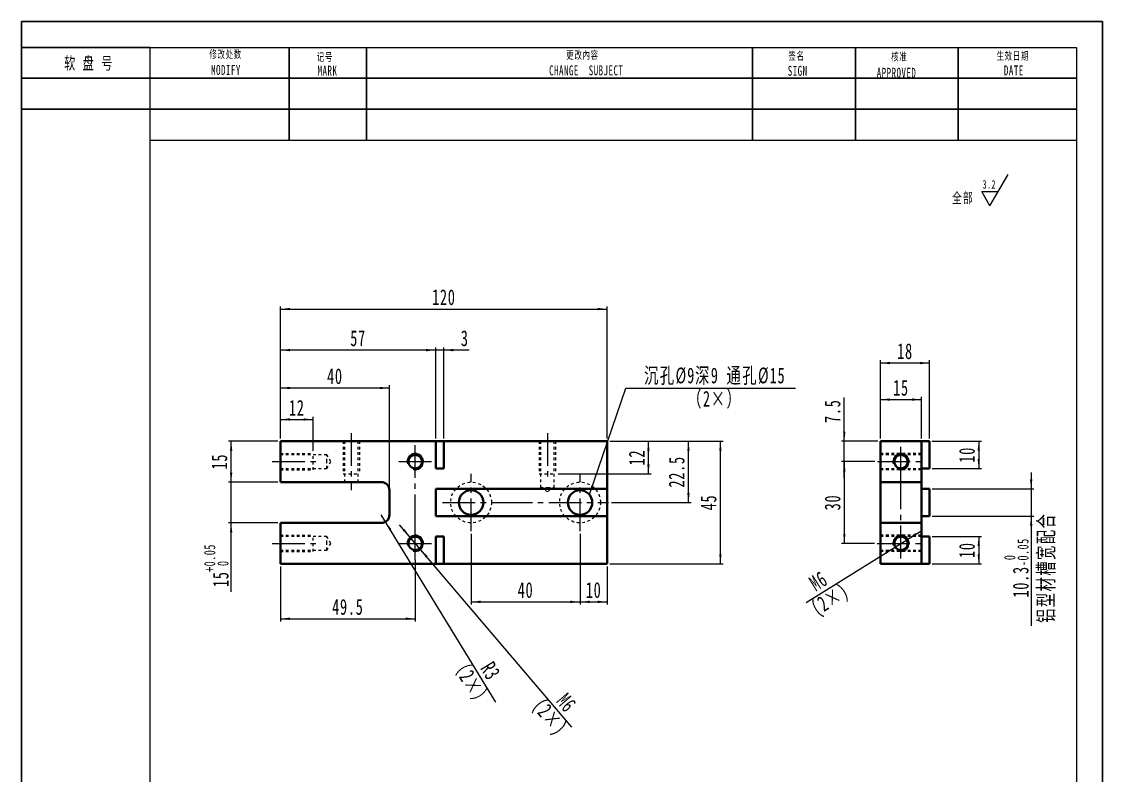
# Model space of a CAD drawing. Header units: millimetres. Extents: x 0 to 7581, y 0 to 561.
# Drawn here: x 4462.8 to 4859.7, y 284.5 to 561.3 of the extents above; entities that cross this region are included whole.
import ezdxf

# ---------------------------------------------------------------- set-up
doc = ezdxf.new("R2010")
doc.units = ezdxf.units.MM
for name, pattern in [('AD_LTYPE6 0 mm', [12, 1, -1, 1, -1, 1, -1, 1, -1, 1, -1, 1, -1]), ('点画线', [18, 12, -2, 2, -2]), ('虚线', [2, 1, -1])]:
    doc.linetypes.add(name, pattern=pattern)
doc.layers.get('0').update_dxf_attribs({"lineweight": 35})
for name, color, linetype, lineweight in [('ACAD0', 7, 'Continuous', 0), ('ACADA-构件3-柱砼', 9, 'Continuous', 0), ('ACADA-构件8-屋面', 7, 'Continuous', 0), ('EB0', 7, 'Continuous', 35), ('中心线层', 1, '点画线', 18), ('尺寸线层', 3, 'Continuous', 18), ('虚线层', 6, '虚线', 18)]:
    doc.layers.add(name, color=color, linetype=linetype, lineweight=lineweight)
doc.styles.add('标准', font='', dxfattribs={"width": 0.667})
doc.styles.get('标准').set_extended_font_data('宋体')
doc.dimstyles.new('标准', dxfattribs={"dimtxt": 5.779688, "dimasz": 3.5, "dimexe": 1, "dimexo": 1, "dimgap": 1.209086, "dimtad": 1, "dimdsep": 46, "dimtxsty": '标准', "dimblk": '_CAXARROW', "dimcen": 0, "dimdle": 6, "dimazin": 2, "dimtfac": 0.707107, "dimtdec": 3, "dimtmove": 0, "dimatfit": 3, "dimfxl": 1, "dimfrac": 2, "dimtolj": 1, "dimlwd": 18, "dimarcsym": 0})

# ---------------------------------------------------------------- blocks, each defined once
blk = doc.blocks.new('*X20')
at = {"layer": '尺寸线层', "linetype": 'Continuous', "lineweight": 18}
for p, q in [((6.49, -1.41), (13.14, 10.09)), ((3.48, 3.82), (9.51, 3.82)), ((6.49, -1.41), (3.48, 3.82))]:
    blk.add_line(p, q, dxfattribs=at)
at = {"layer": '尺寸线层', "linetype": 'Continuous', "lineweight": 18, "line_spacing_factor": 1.15057, "style": '标准'}
for s, insert, char_height, width, attachment_point in [('\\T1.1;3.2', (8.68, 6.41), 3.116, 6.8178, 6), ('\\T1.1;全部', (-3.47, 1.27), 3.853, 17.1639, 5)]:
    blk.add_mtext(s, dxfattribs=dict(at, insert=insert, char_height=char_height, width=width, attachment_point=attachment_point))
blk = doc.blocks.new('*X102')
at = {"layer": '尺寸线层', "linetype": 'Continuous', "lineweight": 18}
for points in [[(4539.74, 407.21), (4539.3, 403.71), (4540.18, 403.71)], [(4539.74, 392.21), (4539.3, 395.71), (4540.18, 395.71)]]:
    blk.add_hatch(color=0, dxfattribs=at).paths.add_polyline_path(points, flags=0)
at = {"layer": '尺寸线层', "color": 0, "linetype": 'Continuous', "lineweight": 18}
for p, q in [((4556.85, 407.21), (4538.74, 407.21)), ((4539.74, 392.21), (4539.74, 407.21)), ((4556.85, 392.21), (4538.74, 392.21))]:
    blk.add_line(p, q, dxfattribs=at)
at = {"layer": '尺寸线层', "color": 0, "linetype": 'Continuous', "lineweight": 18, "insert": (4535.43, 399.71), "char_height": 5.78, "width": 8.1213, "attachment_point": 5, "rotation": 90, "line_spacing_factor": 1.15057, "style": '标准'}
blk.add_mtext('\\T1.1;15', dxfattribs=at)
blk = doc.blocks.new('_CAXARROW')
blk.add_hatch(color=0).paths.add_polyline_path([(0, 0), (-1, 0.125), (-1, -0.125)], flags=0)
blk = doc.blocks.new('*X104')
at = {"color": 0, "attachment_point": 1, "rotation": 90, "line_spacing_factor": 1.15057, "style": '标准'}
for s, insert, char_height, width in [('\\T1.1;{\\H0.707107x;+0.05}', (4529.81, 359.24), 5.7797, 20.9352), ('\\T1.1;{\\H0.707107x;0}', (4534.69, 361.38), 5.7797, 20.9352), ('\\T1.1;15', (4533, 353.66), 5.78, 32.911)]:
    blk.add_mtext(s, dxfattribs=dict(at, insert=insert, char_height=char_height, width=width))
blk = doc.blocks.new('*X103')
at = {"layer": '尺寸线层', "linetype": 'Continuous', "lineweight": 18}
for points in [[(4539.74, 392.21), (4539.3, 395.71), (4540.18, 395.71)], [(4539.74, 377.21), (4539.3, 373.71), (4540.18, 373.71)]]:
    blk.add_hatch(color=0, dxfattribs=at).paths.add_polyline_path(points, flags=0)
at = {"layer": '尺寸线层', "color": 0, "linetype": 'Continuous', "lineweight": 18}
for p, q in [((4539.74, 351.94), (4539.74, 398.21)), ((4556.85, 392.21), (4538.74, 392.21)), ((4556.85, 377.21), (4538.74, 377.21))]:
    blk.add_line(p, q, dxfattribs=at)
blk.add_blockref('*X104', (0, 0), dxfattribs=at)
blk = doc.blocks.new('*X105')
at = {"layer": '尺寸线层', "linetype": 'Continuous', "lineweight": 18}
for points in [[(4557.85, 455.74), (4561.35, 456.18), (4561.35, 455.31)], [(4677.85, 455.74), (4674.35, 456.18), (4674.35, 455.31)]]:
    blk.add_hatch(color=0, dxfattribs=at).paths.add_polyline_path(points, flags=0)
at = {"layer": '尺寸线层', "color": 0, "linetype": 'Continuous', "lineweight": 18}
for p, q in [((4557.85, 408.21), (4557.85, 456.74)), ((4677.85, 408.21), (4677.85, 456.74)), ((4557.85, 455.74), (4677.85, 455.74))]:
    blk.add_line(p, q, dxfattribs=at)
at = {"layer": '尺寸线层', "color": 0, "linetype": 'Continuous', "lineweight": 18, "insert": (4617.85, 460.05), "char_height": 5.78, "width": 12.7409, "attachment_point": 5, "line_spacing_factor": 1.15057, "style": '标准'}
blk.add_mtext('\\T1.1;120', dxfattribs=at)
blk = doc.blocks.new('*X106')
at = {"layer": '尺寸线层', "linetype": 'Continuous', "lineweight": 18}
for points in [[(4557.85, 440.67), (4561.35, 440.23), (4561.35, 441.1)], [(4614.85, 440.67), (4611.35, 440.23), (4611.35, 441.1)]]:
    blk.add_hatch(color=0, dxfattribs=at).paths.add_polyline_path(points, flags=0)
at = {"layer": '尺寸线层', "color": 0, "linetype": 'Continuous', "lineweight": 18}
for p, q in [((4557.85, 408.21), (4557.85, 441.67)), ((4614.85, 440.67), (4557.85, 440.67)), ((4614.85, 408.21), (4614.85, 441.67))]:
    blk.add_line(p, q, dxfattribs=at)
at = {"layer": '尺寸线层', "color": 0, "linetype": 'Continuous', "lineweight": 18, "insert": (4586.35, 444.98), "char_height": 5.78, "width": 8.1534, "attachment_point": 5, "line_spacing_factor": 1.15057, "style": '标准'}
blk.add_mtext('\\T1.1;57', dxfattribs=at)
blk = doc.blocks.new('*X107')
at = {"layer": '尺寸线层', "linetype": 'Continuous', "lineweight": 18}
for points in [[(4557.85, 426.74), (4561.35, 426.31), (4561.35, 427.18)], [(4597.85, 426.74), (4594.35, 426.31), (4594.35, 427.18)]]:
    blk.add_hatch(color=0, dxfattribs=at).paths.add_polyline_path(points, flags=0)
at = {"layer": '尺寸线层', "color": 0, "linetype": 'Continuous', "lineweight": 18}
for p, q in [((4557.85, 408.21), (4557.85, 427.74)), ((4597.85, 426.74), (4557.85, 426.74)), ((4597.85, 390.21), (4597.85, 427.74))]:
    blk.add_line(p, q, dxfattribs=at)
at = {"layer": '尺寸线层', "color": 0, "linetype": 'Continuous', "lineweight": 18, "insert": (4577.85, 431.05), "char_height": 5.78, "width": 8.2177, "attachment_point": 5, "line_spacing_factor": 1.15057, "style": '标准'}
blk.add_mtext('\\T1.1;40', dxfattribs=at)
blk = doc.blocks.new('*X108')
at = {"layer": '尺寸线层', "linetype": 'Continuous', "lineweight": 18}
for points in [[(4614.85, 440.67), (4611.35, 440.23), (4611.35, 441.1)], [(4617.85, 440.67), (4621.35, 440.23), (4621.35, 441.1)]]:
    blk.add_hatch(color=0, dxfattribs=at).paths.add_polyline_path(points, flags=0)
at = {"layer": '尺寸线层', "color": 0, "linetype": 'Continuous', "lineweight": 18}
for p, q in [((4627.2, 440.67), (4608.85, 440.67)), ((4614.85, 408.21), (4614.85, 441.67)), ((4617.85, 408.21), (4617.85, 441.67))]:
    blk.add_line(p, q, dxfattribs=at)
at = {"layer": '尺寸线层', "color": 0, "linetype": 'Continuous', "lineweight": 18, "insert": (4625.52, 444.98), "char_height": 5.78, "width": 3.598, "attachment_point": 5, "line_spacing_factor": 1.15057, "style": '标准'}
blk.add_mtext('\\T1.1;3', dxfattribs=at)
blk = doc.blocks.new('*X109')
at = {"layer": '尺寸线层', "linetype": 'Continuous', "lineweight": 18}
for points in [[(4764.89, 407.21), (4764.45, 410.71), (4765.33, 410.71)], [(4764.89, 399.71), (4764.45, 396.21), (4765.33, 396.21)]]:
    blk.add_hatch(color=0, dxfattribs=at).paths.add_polyline_path(points, flags=0)
at = {"layer": '尺寸线层', "color": 0, "linetype": 'Continuous', "lineweight": 18}
for p, q in [((4764.89, 393.71), (4764.89, 423.24)), ((4777.2, 407.21), (4763.89, 407.21)), ((4776.11, 399.71), (4763.89, 399.71))]:
    blk.add_line(p, q, dxfattribs=at)
at = {"layer": '尺寸线层', "color": 0, "linetype": 'Continuous', "lineweight": 18, "insert": (4760.58, 418.23), "char_height": 5.78, "width": 12.6446, "attachment_point": 5, "rotation": 90, "line_spacing_factor": 1.15057, "style": '标准'}
blk.add_mtext('\\T1.1;7.5', dxfattribs=at)
blk = doc.blocks.new('*X110')
at = {"layer": '尺寸线层', "linetype": 'Continuous', "lineweight": 18}
for points in [[(4764.91, 399.71), (4764.47, 396.21), (4765.35, 396.21)], [(4764.91, 369.71), (4764.47, 373.21), (4765.35, 373.21)]]:
    blk.add_hatch(color=0, dxfattribs=at).paths.add_polyline_path(points, flags=0)
at = {"layer": '尺寸线层', "color": 0, "linetype": 'Continuous', "lineweight": 18}
for p, q in [((4776.11, 399.71), (4763.91, 399.71)), ((4764.91, 369.71), (4764.91, 399.71)), ((4775.98, 369.71), (4763.91, 369.71))]:
    blk.add_line(p, q, dxfattribs=at)
at = {"layer": '尺寸线层', "color": 0, "linetype": 'Continuous', "lineweight": 18, "insert": (4760.6, 384.71), "char_height": 5.78, "width": 8.2177, "attachment_point": 5, "rotation": 90, "line_spacing_factor": 1.15057, "style": '标准'}
blk.add_mtext('\\T1.1;30', dxfattribs=at)
blk = doc.blocks.new('*X111')
at = {"layer": '尺寸线层', "linetype": 'Continuous', "lineweight": 18}
for points in [[(4778.2, 422.5), (4781.7, 422.94), (4781.7, 422.06)], [(4793.2, 422.5), (4789.7, 422.94), (4789.7, 422.06)]]:
    blk.add_hatch(color=0, dxfattribs=at).paths.add_polyline_path(points, flags=0)
at = {"layer": '尺寸线层', "color": 0, "linetype": 'Continuous', "lineweight": 18}
for p, q in [((4778.2, 408.21), (4778.2, 423.5)), ((4778.2, 422.5), (4793.2, 422.5)), ((4793.2, 408.21), (4793.2, 423.5))]:
    blk.add_line(p, q, dxfattribs=at)
at = {"layer": '尺寸线层', "color": 0, "linetype": 'Continuous', "lineweight": 18, "insert": (4785.7, 426.81), "char_height": 5.78, "width": 8.1213, "attachment_point": 5, "line_spacing_factor": 1.15057, "style": '标准'}
blk.add_mtext('\\T1.1;15', dxfattribs=at)
blk = doc.blocks.new('*X112')
at = {"layer": '尺寸线层', "linetype": 'Continuous', "lineweight": 18}
for points in [[(4778.2, 435.92), (4781.7, 435.48), (4781.7, 436.35)], [(4796.2, 435.92), (4792.7, 435.48), (4792.7, 436.35)]]:
    blk.add_hatch(color=0, dxfattribs=at).paths.add_polyline_path(points, flags=0)
at = {"layer": '尺寸线层', "color": 0, "linetype": 'Continuous', "lineweight": 18}
for p, q in [((4778.2, 408.21), (4778.2, 436.92)), ((4796.2, 408.21), (4796.2, 436.92)), ((4796.2, 435.92), (4778.2, 435.92))]:
    blk.add_line(p, q, dxfattribs=at)
at = {"layer": '尺寸线层', "color": 0, "linetype": 'Continuous', "lineweight": 18, "insert": (4787.2, 440.23), "char_height": 5.78, "width": 8.1534, "attachment_point": 5, "line_spacing_factor": 1.15057, "style": '标准'}
blk.add_mtext('\\T1.1;18', dxfattribs=at)
blk = doc.blocks.new('*X113')
at = {"layer": '尺寸线层', "linetype": 'Continuous', "lineweight": 18}
for points in [[(4814.26, 407.21), (4814.69, 403.71), (4813.82, 403.71)], [(4814.26, 397.21), (4814.69, 400.71), (4813.82, 400.71)]]:
    blk.add_hatch(color=0, dxfattribs=at).paths.add_polyline_path(points, flags=0)
at = {"layer": '尺寸线层', "color": 0, "linetype": 'Continuous', "lineweight": 18}
for p, q in [((4797.2, 407.21), (4815.26, 407.21)), ((4814.26, 407.21), (4814.26, 397.21)), ((4797.2, 397.21), (4815.26, 397.21))]:
    blk.add_line(p, q, dxfattribs=at)
at = {"layer": '尺寸线层', "color": 0, "linetype": 'Continuous', "lineweight": 18, "insert": (4809.95, 402.21), "char_height": 5.78, "width": 8.2177, "attachment_point": 5, "rotation": 90, "line_spacing_factor": 1.15057, "style": '标准'}
blk.add_mtext('\\T1.1;10', dxfattribs=at)
blk = doc.blocks.new('*X114')
at = {"layer": '尺寸线层', "linetype": 'Continuous', "lineweight": 18}
for points in [[(4814.26, 372.21), (4814.69, 368.71), (4813.82, 368.71)], [(4814.26, 362.21), (4814.69, 365.71), (4813.82, 365.71)]]:
    blk.add_hatch(color=0, dxfattribs=at).paths.add_polyline_path(points, flags=0)
at = {"layer": '尺寸线层', "color": 0, "linetype": 'Continuous', "lineweight": 18}
for p, q in [((4797.2, 372.21), (4815.26, 372.21)), ((4814.26, 372.21), (4814.26, 362.21)), ((4797.2, 362.21), (4815.26, 362.21))]:
    blk.add_line(p, q, dxfattribs=at)
at = {"layer": '尺寸线层', "color": 0, "linetype": 'Continuous', "lineweight": 18, "insert": (4809.95, 367.21), "char_height": 5.78, "width": 8.2177, "attachment_point": 5, "rotation": 90, "line_spacing_factor": 1.15057, "style": '标准'}
blk.add_mtext('\\T1.1;10', dxfattribs=at)
blk = doc.blocks.new('*X116')
at = {"color": 0, "attachment_point": 1, "rotation": 90, "line_spacing_factor": 1.15057, "style": '标准'}
for s, insert, char_height, width in [('\\T1.1;{\\H0.707107x;-0.05}', (4828.46, 361.37), 5.7797, 20.9352), ('\\T1.1;{\\H0.707107x;0}', (4823.58, 363.56), 5.7797, 20.9352), ('\\T1.1;10.3', (4826.77, 349.8), 5.78, 44.973)]:
    blk.add_mtext(s, dxfattribs=dict(at, insert=insert, char_height=char_height, width=width))
blk = doc.blocks.new('*X115')
at = {"layer": '尺寸线层', "linetype": 'Continuous', "lineweight": 18}
for points in [[(4833.51, 389.71), (4833.95, 393.21), (4833.07, 393.21)], [(4833.51, 379.71), (4833.95, 376.21), (4833.07, 376.21)]]:
    blk.add_hatch(color=0, dxfattribs=at).paths.add_polyline_path(points, flags=0)
at = {"layer": '尺寸线层', "color": 0, "linetype": 'Continuous', "lineweight": 18}
for p, q in [((4833.51, 395.71), (4833.51, 339.45)), ((4797.2, 389.71), (4834.51, 389.71)), ((4797.2, 379.71), (4834.51, 379.71))]:
    blk.add_line(p, q, dxfattribs=at)
blk.add_blockref('*X116', (0, 0), dxfattribs=at)
at = {"layer": '尺寸线层', "color": 0, "linetype": 'Continuous', "lineweight": 18, "insert": (4839.32, 360.74), "char_height": 5.7797, "width": 59.6826, "attachment_point": 5, "rotation": 90, "line_spacing_factor": 1.15057, "style": '标准'}
blk.add_mtext('\\T1.1;铝型材槽宽配合', dxfattribs=at)
blk = doc.blocks.new('*X117')
at = {"layer": '尺寸线层', "linetype": 'Continuous', "lineweight": 18}
for points in [[(4719.39, 407.21), (4718.95, 403.71), (4719.83, 403.71)], [(4719.39, 362.21), (4718.95, 365.71), (4719.83, 365.71)]]:
    blk.add_hatch(color=0, dxfattribs=at).paths.add_polyline_path(points, flags=0)
at = {"layer": '尺寸线层', "color": 0, "linetype": 'Continuous', "lineweight": 18}
for p, q in [((4678.85, 407.21), (4720.39, 407.21)), ((4719.39, 362.21), (4719.39, 407.21)), ((4678.85, 362.21), (4720.39, 362.21))]:
    blk.add_line(p, q, dxfattribs=at)
at = {"layer": '尺寸线层', "color": 0, "linetype": 'Continuous', "lineweight": 18, "insert": (4715.08, 384.71), "char_height": 5.78, "width": 8.1213, "attachment_point": 5, "rotation": 90, "line_spacing_factor": 1.15057, "style": '标准'}
blk.add_mtext('\\T1.1;45', dxfattribs=at)
blk = doc.blocks.new('*X118')
at = {"layer": '尺寸线层', "linetype": 'Continuous', "lineweight": 18}
for points in [[(4557.85, 342.04), (4561.35, 342.48), (4561.35, 341.6)], [(4607.35, 342.04), (4603.85, 342.48), (4603.85, 341.6)]]:
    blk.add_hatch(color=0, dxfattribs=at).paths.add_polyline_path(points, flags=0)
at = {"layer": '尺寸线层', "color": 0, "linetype": 'Continuous', "lineweight": 18}
for p, q in [((4557.85, 361.21), (4557.85, 341.04)), ((4607.35, 363.71), (4607.35, 341.04)), ((4557.85, 342.04), (4607.35, 342.04))]:
    blk.add_line(p, q, dxfattribs=at)
at = {"layer": '尺寸线层', "color": 0, "linetype": 'Continuous', "lineweight": 18, "insert": (4582.6, 346.35), "char_height": 5.78, "width": 17.1678, "attachment_point": 5, "line_spacing_factor": 1.15057, "style": '标准'}
blk.add_mtext('\\T1.1;49.5', dxfattribs=at)
blk = doc.blocks.new('*X121')
at = {"layer": '尺寸线层', "linetype": 'Continuous', "lineweight": 18}
for points in [[(4557.85, 415.19), (4561.35, 415.63), (4561.35, 414.76)], [(4569.85, 415.19), (4566.35, 415.63), (4566.35, 414.76)]]:
    blk.add_hatch(color=0, dxfattribs=at).paths.add_polyline_path(points, flags=0)
at = {"layer": '尺寸线层', "color": 0, "linetype": 'Continuous', "lineweight": 18}
for p, q in [((4557.85, 408.21), (4557.85, 416.19)), ((4557.85, 415.19), (4569.85, 415.19)), ((4569.85, 403.71), (4569.85, 416.19))]:
    blk.add_line(p, q, dxfattribs=at)
at = {"layer": '尺寸线层', "color": 0, "linetype": 'Continuous', "lineweight": 18, "insert": (4563.85, 419.5), "char_height": 5.78, "width": 8.1213, "attachment_point": 5, "line_spacing_factor": 1.15057, "style": '标准'}
blk.add_mtext('\\T1.1;12', dxfattribs=at)
blk = doc.blocks.new('*X122')
at = {"layer": '尺寸线层', "linetype": 'Continuous', "lineweight": 18}
for points in [[(4707.67, 407.21), (4707.23, 403.71), (4708.11, 403.71)], [(4707.67, 384.71), (4707.23, 388.21), (4708.11, 388.21)]]:
    blk.add_hatch(color=0, dxfattribs=at).paths.add_polyline_path(points, flags=0)
at = {"layer": '尺寸线层', "color": 0, "linetype": 'Continuous', "lineweight": 18}
for p, q in [((4678.85, 407.21), (4708.67, 407.21)), ((4707.67, 384.71), (4707.67, 407.21)), ((4679.35, 384.71), (4708.67, 384.71))]:
    blk.add_line(p, q, dxfattribs=at)
at = {"layer": '尺寸线层', "color": 0, "linetype": 'Continuous', "lineweight": 18, "insert": (4703.36, 395.96), "char_height": 5.78, "width": 17.1678, "attachment_point": 5, "rotation": 90, "line_spacing_factor": 1.15057, "style": '标准'}
blk.add_mtext('\\T1.1;22.5', dxfattribs=at)
blk = doc.blocks.new('*X123')
at = {"layer": '尺寸线层', "linetype": 'Continuous', "lineweight": 18}
for points in [[(4692.96, 407.21), (4692.52, 403.71), (4693.4, 403.71)], [(4692.96, 395.21), (4692.52, 398.71), (4693.4, 398.71)]]:
    blk.add_hatch(color=0, dxfattribs=at).paths.add_polyline_path(points, flags=0)
at = {"layer": '尺寸线层', "color": 0, "linetype": 'Continuous', "lineweight": 18}
for p, q in [((4678.85, 407.21), (4693.96, 407.21)), ((4692.96, 395.21), (4692.96, 407.21)), ((4659.85, 395.21), (4693.96, 395.21))]:
    blk.add_line(p, q, dxfattribs=at)
at = {"layer": '尺寸线层', "color": 0, "linetype": 'Continuous', "lineweight": 18, "insert": (4688.65, 401.21), "char_height": 5.78, "width": 8.1213, "attachment_point": 5, "rotation": 90, "line_spacing_factor": 1.15057, "style": '标准'}
blk.add_mtext('\\T1.1;12', dxfattribs=at)
blk = doc.blocks.new('*X124')
at = {"layer": 'EB0', "linetype": 'Continuous', "lineweight": 18}
blk.add_hatch(color=0, dxfattribs=at).paths.add_polyline_path([(4671.28, 387.6), (4672, 391.06), (4672.83, 390.78)], flags=0)
at = {"layer": 'EB0', "color": 0, "linetype": 'Continuous', "lineweight": 18}
for p, q in [((4671.28, 387.6), (4684.67, 426.74)), ((4684.67, 426.74), (4746.95, 426.74))]:
    blk.add_line(p, q, dxfattribs=at)
at = {"layer": 'EB0', "color": 0, "linetype": 'Continuous', "lineweight": 18, "attachment_point": 5, "line_spacing_factor": 1.15057, "style": '标准'}
for s, insert, char_height, width in [('\\T1.1;沉孔%%C9深9 通孔%%C15', (4717.31, 431.05), 5.7797, 73.9142), ('\\T1.1;（2×）', (4717.31, 422.43), 5.78, 25.3598)]:
    blk.add_mtext(s, dxfattribs=dict(at, insert=insert, char_height=char_height, width=width))
blk = doc.blocks.new('*X125')
at = {"layer": '尺寸线层', "linetype": 'Continuous', "lineweight": 18}
for points in [[(4627.85, 348.23), (4631.35, 348.67), (4631.35, 347.79)], [(4667.85, 348.23), (4664.35, 348.67), (4664.35, 347.79)]]:
    blk.add_hatch(color=0, dxfattribs=at).paths.add_polyline_path(points, flags=0)
at = {"layer": '尺寸线层', "color": 0, "linetype": 'Continuous', "lineweight": 18}
for p, q in [((4627.85, 373.21), (4627.85, 347.23)), ((4667.85, 373.21), (4667.85, 347.23)), ((4627.85, 348.23), (4667.85, 348.23))]:
    blk.add_line(p, q, dxfattribs=at)
at = {"layer": '尺寸线层', "color": 0, "linetype": 'Continuous', "lineweight": 18, "insert": (4647.85, 352.54), "char_height": 5.78, "width": 8.2177, "attachment_point": 5, "line_spacing_factor": 1.15057, "style": '标准'}
blk.add_mtext('\\T1.1;40', dxfattribs=at)
blk = doc.blocks.new('*X126')
at = {"layer": '尺寸线层', "linetype": 'Continuous', "lineweight": 18}
for points in [[(4667.85, 348.23), (4671.35, 348.67), (4671.35, 347.79)], [(4677.85, 348.23), (4674.35, 348.67), (4674.35, 347.79)]]:
    blk.add_hatch(color=0, dxfattribs=at).paths.add_polyline_path(points, flags=0)
at = {"layer": '尺寸线层', "color": 0, "linetype": 'Continuous', "lineweight": 18}
for p, q in [((4667.85, 373.21), (4667.85, 347.23)), ((4677.85, 361.21), (4677.85, 347.23)), ((4667.85, 348.23), (4677.85, 348.23))]:
    blk.add_line(p, q, dxfattribs=at)
at = {"layer": '尺寸线层', "color": 0, "linetype": 'Continuous', "lineweight": 18, "insert": (4672.85, 352.54), "char_height": 5.78, "width": 8.2177, "attachment_point": 5, "line_spacing_factor": 1.15057, "style": '标准'}
blk.add_mtext('\\T1.1;10', dxfattribs=at)
blk = doc.blocks.new('*X127')
at = {"layer": '尺寸线层', "linetype": 'Continuous', "lineweight": 18}
for points in [[(4605.41, 372), (4602.81, 374.38), (4603.47, 374.95)], [(4609.3, 367.43), (4611.24, 364.48), (4611.9, 365.05)]]:
    blk.add_hatch(color=0, dxfattribs=at).paths.add_polyline_path(points, flags=0)
at = {"layer": '尺寸线层', "color": 0, "linetype": 'Continuous', "lineweight": 18}
blk.add_line((4664.81, 302.25), (4601.52, 376.57), dxfattribs=at)
at = {"layer": '尺寸线层', "color": 0, "linetype": 'Continuous', "lineweight": 18, "char_height": 5.78, "attachment_point": 5, "rotation": 310.4208, "line_spacing_factor": 1.15057, "style": '标准'}
for s, insert, width in [('\\T1.1;M6', (4662.87, 311.18), 18.1951), ('\\T1.1;(2×)', (4656.31, 305.59), 32.8564)]:
    blk.add_mtext(s, dxfattribs=dict(at, insert=insert, width=width))
blk = doc.blocks.new('*X128')
at = {"layer": '尺寸线层', "linetype": 'Continuous', "lineweight": 18}
blk.add_hatch(color=0, dxfattribs=at).paths.add_polyline_path([(4596.42, 377.65), (4597.87, 374.44), (4598.62, 374.9)], flags=0)
at = {"layer": '尺寸线层', "color": 0, "linetype": 'Continuous', "lineweight": 18}
blk.add_line((4636.94, 311.41), (4594.85, 380.21), dxfattribs=at)
at = {"layer": '尺寸线层', "color": 0, "linetype": 'Continuous', "lineweight": 18, "char_height": 5.78, "attachment_point": 5, "rotation": 301.4545, "line_spacing_factor": 1.15057, "style": '标准'}
for s, insert, width in [('\\T1.1;R3', (4634.98, 322.87), 22.0577), ('\\T1.1;（2×）', (4627.63, 318.37), 41.5009)]:
    blk.add_mtext(s, dxfattribs=dict(at, insert=insert, width=width))
blk = doc.blocks.new('*X129')
at = {"layer": '尺寸线层', "linetype": 'Continuous', "lineweight": 18}
for points in [[(4788.24, 371.3), (4790.98, 373.53), (4791.44, 372.78)], [(4783.15, 368.13), (4779.95, 366.64), (4780.42, 365.9)]]:
    blk.add_hatch(color=0, dxfattribs=at).paths.add_polyline_path(points, flags=0)
at = {"layer": '尺寸线层', "color": 0, "linetype": 'Continuous', "lineweight": 18}
blk.add_line((4750.84, 347.95), (4793.33, 374.48), dxfattribs=at)
at = {"layer": '尺寸线层', "color": 0, "linetype": 'Continuous', "lineweight": 18, "char_height": 5.78, "attachment_point": 5, "rotation": 31.9721, "line_spacing_factor": 1.15057, "style": '标准'}
for s, insert, width in [('\\T1.1;M6', (4755.39, 355.87), 13.5068), ('\\T1.1;(2×)', (4759.95, 348.56), 26.8172)]:
    blk.add_mtext(s, dxfattribs=dict(at, insert=insert, width=width))

msp = doc.modelspace()

# ---------------------------------------------------------------- linework, layer by layer
at = {"layer": 'ACAD0', "linetype": 'Continuous', "lineweight": 0}
for p, q in [((4510.048, 551.825), (4850.214, 551.825)), ((4510.048, 9.449), (4510.048, 551.825)), ((4850.214, 551.825), (4850.214, 9.449)), ((4510.048, 517.809), (4850.214, 517.809))]:
    msp.add_line(p, q, dxfattribs=at)
at = {"layer": 'ACAD0', "color": 7, "linetype": 'AD_LTYPE6 0 mm', "lineweight": 0}
for p, q in [((4778.198, 402.214), (4778.198, 396.214)), ((4778.198, 373.214), (4778.198, 367.214))]:
    msp.add_line(p, q, dxfattribs=at)
at = {"layer": 'ACAD0', "color": 7, "linetype": 'Continuous', "lineweight": 0}
for centre in [(4607.354, 399.714), (4785.698, 399.714), (4607.354, 369.714), (4785.698, 369.714)]:
    msp.add_arc(centre, 3, 255, 195, dxfattribs=at)
at = {"layer": 'ACADA-构件3-柱砼', "linetype": 'ByBlock', "lineweight": -2, "ltscale": 0.2}
for p, q in [((4462.802, 561.274), (4859.663, 561.274)), ((4462.802, 0), (4462.802, 561.274)), ((4859.663, 561.274), (4859.663, 0)), ((4859.663, 0), (4859.663, 561.274)), ((4510.048, 551.825), (4462.802, 551.825)), ((4561.073, 517.809), (4561.073, 551.825)), ((4589.42, 517.809), (4589.42, 551.825)), ((4731.156, 517.809), (4731.156, 551.825)), ((4768.952, 517.809), (4768.952, 551.825)), ((4806.748, 517.809), (4806.748, 551.825)), ((4510.048, 540.486), (4462.802, 540.486)), ((4510.048, 540.486), (4850.214, 540.486)), ((4510.048, 529.148), (4462.802, 529.148)), ((4510.048, 529.148), (4850.214, 529.148))]:
    msp.add_line(p, q, dxfattribs=at)
at = {"layer": 'EB0'}
for p, q in [((4614.854, 407.214), (4557.854, 407.214)), ((4557.854, 407.214), (4557.854, 392.214)), ((4614.854, 407.214), (4614.854, 397.214)), ((4617.854, 407.214), (4614.854, 407.214)), ((4617.854, 397.214), (4617.854, 407.214)), ((4677.854, 407.214), (4617.854, 407.214)), ((4677.854, 389.714), (4677.854, 407.214)), ((4778.198, 407.214), (4778.198, 392.214)), ((4793.198, 407.214), (4778.198, 407.214)), ((4793.198, 407.214), (4793.198, 392.214)), ((4796.198, 407.214), (4793.198, 407.214)), ((4796.198, 407.214), (4796.198, 397.214)), ((4614.854, 397.214), (4617.854, 397.214)), ((4796.198, 397.214), (4793.198, 397.214)), ((4557.854, 392.214), (4594.854, 392.214)), ((4597.854, 389.214), (4597.854, 380.214)), ((4614.854, 389.714), (4614.854, 379.714)), ((4677.854, 389.714), (4614.854, 389.714)), ((4677.854, 379.714), (4677.854, 389.714)), ((4778.198, 392.214), (4778.198, 389.214)), ((4793.198, 392.214), (4778.198, 392.214)), ((4778.198, 389.214), (4778.198, 380.214)), ((4793.198, 392.214), (4793.198, 389.214)), ((4796.198, 389.714), (4793.198, 389.714)), ((4793.198, 389.214), (4793.198, 380.214)), ((4796.198, 389.714), (4796.198, 379.714)), ((4594.854, 377.214), (4557.854, 377.214)), ((4557.854, 377.214), (4557.854, 362.214)), ((4614.854, 379.714), (4677.854, 379.714)), ((4677.854, 362.214), (4677.854, 379.714)), ((4778.198, 380.214), (4778.198, 377.214)), ((4778.198, 377.214), (4778.198, 362.214)), ((4793.198, 377.214), (4778.198, 377.214)), ((4793.198, 380.214), (4793.198, 377.214)), ((4796.198, 379.714), (4793.198, 379.714)), ((4793.198, 377.214), (4793.198, 362.214)), ((4614.854, 372.214), (4614.854, 362.214)), ((4617.854, 372.214), (4614.854, 372.214)), ((4617.854, 362.214), (4617.854, 372.214)), ((4796.198, 372.214), (4793.198, 372.214)), ((4796.198, 372.214), (4796.198, 362.214)), ((4557.854, 362.214), (4614.854, 362.214)), ((4614.854, 362.214), (4617.854, 362.214)), ((4617.854, 362.214), (4677.854, 362.214)), ((4793.198, 362.214), (4778.198, 362.214)), ((4796.198, 362.214), (4793.198, 362.214))]:
    msp.add_line(p, q, dxfattribs=at)
for centre, radius in [((4607.354, 399.714), 2.5), ((4785.698, 399.714), 2.5), ((4627.854, 384.714), 4.5), ((4667.854, 384.714), 4.5), ((4607.354, 369.714), 2.5), ((4785.698, 369.714), 2.5)]:
    msp.add_circle(centre, radius, dxfattribs=at)
for centre, start, end in [((4594.854, 389.214), 0, 90), ((4594.854, 380.214), 270, 0)]:
    msp.add_arc(centre, 3, start, end, dxfattribs=at)
at = {"layer": '中心线层', "linetype": '点画线', "lineweight": 18}
for p, q in [((4583.854, 410.214), (4583.854, 389.214)), ((4655.854, 410.214), (4655.854, 392.214)), ((4607.354, 375.714), (4607.354, 405.714)), ((4785.698, 394.214), (4785.698, 405.214)), ((4554.854, 399.714), (4572.854, 399.714)), ((4601.354, 399.714), (4613.354, 399.714)), ((4777.111, 399.714), (4794.039, 399.714)), ((4627.854, 374.214), (4627.854, 395.214)), ((4667.854, 374.214), (4667.854, 395.214)), ((4785.698, 364.214), (4785.698, 394.347)), ((4617.354, 384.714), (4638.354, 384.714)), ((4638.354, 384.714), (4678.354, 384.714)), ((4607.354, 363.714), (4607.354, 375.714)), ((4554.854, 369.714), (4572.854, 369.714)), ((4601.354, 369.714), (4613.354, 369.714)), ((4776.984, 369.714), (4794.312, 369.714))]:
    msp.add_line(p, q, dxfattribs=at)
at = {"layer": '虚线层', "color": 6, "linetype": '虚线', "lineweight": 18}
for p, q in [((4580.854, 407.214), (4580.854, 395.214)), ((4581.354, 407.214), (4581.354, 392.214)), ((4586.354, 392.214), (4586.354, 407.214)), ((4586.854, 407.214), (4586.854, 395.214)), ((4652.854, 407.214), (4652.854, 395.214)), ((4653.354, 407.214), (4653.354, 390.214)), ((4658.354, 390.214), (4658.354, 407.214)), ((4658.854, 407.214), (4658.854, 395.214)), ((4557.854, 402.714), (4569.854, 402.714)), ((4574.854, 402.214), (4557.854, 402.214)), ((4569.854, 396.714), (4569.854, 402.714)), ((4574.854, 399.714), (4574.854, 402.214)), ((4576.356, 399.714), (4574.854, 402.214)), ((4793.198, 402.714), (4778.198, 402.714)), ((4793.198, 402.214), (4778.198, 402.214)), ((4557.854, 397.214), (4574.854, 397.214)), ((4574.854, 397.214), (4574.854, 399.714)), ((4574.854, 397.214), (4576.356, 399.714)), ((4778.198, 397.214), (4793.198, 397.214)), ((4557.854, 396.714), (4569.854, 396.714)), ((4580.854, 395.214), (4586.854, 395.214)), ((4652.854, 395.214), (4658.854, 395.214)), ((4793.198, 396.714), (4778.198, 396.714)), ((4653.354, 390.214), (4655.854, 390.214)), ((4653.354, 390.214), (4655.854, 388.712)), ((4655.854, 390.214), (4658.354, 390.214)), ((4655.854, 388.712), (4658.354, 390.214)), ((4557.854, 372.714), (4569.854, 372.714)), ((4574.854, 372.214), (4557.854, 372.214)), ((4569.854, 366.714), (4569.854, 372.714)), ((4574.854, 369.714), (4574.854, 372.214)), ((4576.356, 369.714), (4574.854, 372.214)), ((4574.854, 367.214), (4574.854, 369.714)), ((4574.854, 367.214), (4576.356, 369.714)), ((4793.198, 372.714), (4778.198, 372.714)), ((4793.198, 372.214), (4778.198, 372.214)), ((4557.854, 367.214), (4574.854, 367.214)), ((4557.854, 366.714), (4569.854, 366.714)), ((4778.198, 367.214), (4793.198, 367.214)), ((4793.198, 366.714), (4778.198, 366.714))]:
    msp.add_line(p, q, dxfattribs=at)
for centre in [(4627.854, 384.714), (4667.854, 384.714)]:
    msp.add_circle(centre, 7.5, dxfattribs=at)

# ---------------------------------------------------------------- block references
at = {"layer": 'ACAD0'}
msp.add_blockref('*X20', (4811.875, 495.092), dxfattribs=at)
at = {"layer": '尺寸线层'}
msp.add_blockref('*X124', (0, 0), dxfattribs=at)

# ---------------------------------------------------------------- texts
at = {"layer": 'ACADA-构件8-屋面', "linetype": 'Continuous', "lineweight": 18, "line_spacing_factor": 1.15057, "style": '标准'}
for s, insert, char_height, width, attachment_point in [('\\T1.1;软 盘 号', (4478.385, 548.285), 4.55105, 24.99156, 1), ('\\T1.1;修改处数', (4537.729, 549.114), 2.9127, 20.72747, 5), ('\\T1.1;记号', (4574.205, 548.116), 2.9127, 14.51074, 5), ('\\T1.1;更改內容', (4668.775, 548.856), 2.9127, 39.39579, 5), ('\\T1.1;签名', (4747.371, 548.521), 2.9127, 14.51074, 5), ('\\T1.1;核准', (4785.1, 548.266), 2.9127, 18.65925, 5), ('\\T1.1;生效日期', (4826.779, 548.518), 2.9127, 16.57895, 5), ('\\T1.1;MODIFY', (4537.832, 543.49), 3.64084, 16.59104, 5), ('\\T1.1;MARK', (4575.114, 543.267), 3.6408, 12.44253, 5), ('\\T1.1;CHANGE  SUBJECT', (4670.13, 543.344), 3.64084, 35.25937, 5), ('\\T1.1;SIGN', (4747.756, 543.177), 3.6408, 12.44253, 5), ('\\T1.1;APPROVED', (4784.066, 542.467), 3.64084, 16.59104, 5), ('\\T1.1;DATE', (4827.146, 543.344), 3.6408, 12.44253, 5)]:
    msp.add_mtext(s, dxfattribs=dict(at, insert=insert, char_height=char_height, width=width, attachment_point=attachment_point))

# ---------------------------------------------------------------- dimensions: what is measured, and where the dimension line sits
at = {"layer": '尺寸线层'}
for base, p1, p2, picture, middle in [((4677.854, 455.745), (4557.854, 407.214), (4677.854, 407.214), '*X105', (4617.854, 455.745)), ((4557.854, 440.666), (4614.854, 407.214), (4557.854, 407.214), '*X106', (4586.354, 440.666)), ((4614.854, 440.666), (4617.854, 407.214), (4614.854, 407.214), '*X108', (4625.525, 440.666)), ((4778.198, 435.916), (4796.198, 407.214), (4778.198, 407.214), '*X112', (4787.198, 435.916)), ((4557.854, 426.745), (4597.854, 389.214), (4557.854, 407.214), '*X107', (4577.854, 426.745)), ((4793.198, 422.499), (4778.198, 407.214), (4793.198, 407.214), '*X111', (4785.698, 422.499)), ((4569.854, 415.195), (4557.854, 407.214), (4569.854, 402.714), '*X121', (4563.854, 415.195)), ((4667.854, 348.232), (4627.854, 374.214), (4667.854, 374.214), '*X125', (4647.854, 348.232)), ((4677.854, 348.232), (4667.854, 374.214), (4677.854, 362.214), '*X126', (4672.854, 348.232)), ((4607.354, 342.042), (4557.854, 362.214), (4607.354, 364.714), '*X118', (4582.604, 342.042))]:
    dim = msp.add_linear_dim(base=base, p1=p1, p2=p2, dimstyle='标准', override={"dimsah": 1, "dimtfill": 1, "dimtzin": 8}, dxfattribs=at)
    dim.commit()
    dim.dimension.update_dxf_attribs({"geometry": picture, "text_midpoint": middle})
for base, p1, p2, override, picture, middle in [((4764.889, 407.214), (4777.111, 399.714), (4778.198, 407.214), {"dimsah": 1, "dimtfill": 1, "dimtzin": 8}, '*X109', (4764.889, 418.226)), ((4539.741, 407.214), (4557.854, 392.214), (4557.854, 407.214), {"dimsah": 1, "dimtfill": 1, "dimtzin": 8}, '*X102', (4539.741, 399.714)), ((4692.959, 407.214), (4658.854, 395.214), (4677.854, 407.214), {"dimsah": 1, "dimtfill": 1, "dimtzin": 8}, '*X123', (4692.959, 401.214)), ((4719.388, 407.214), (4677.854, 362.214), (4677.854, 407.214), {"dimsah": 1, "dimtfill": 1, "dimtzin": 8}, '*X117', (4719.388, 384.714)), ((4707.669, 407.214), (4678.354, 384.714), (4677.854, 407.214), {"dimsah": 1, "dimtfill": 1, "dimtzin": 8}, '*X122', (4707.669, 395.964)), ((4814.256, 397.214), (4796.198, 407.214), (4796.198, 397.214), {"dimsah": 1, "dimtfill": 1, "dimtzin": 8}, '*X113', (4814.256, 402.214)), ((4539.741, 392.214), (4557.854, 377.214), (4557.854, 392.214), {"dimsah": 1, "dimtol": 1, "dimtp": 0.05, "dimtm": 0, "dimtfill": 1, "dimtzin": 8}, '*X103', (4539.741, 361.578)), ((4764.912, 399.714), (4776.984, 369.714), (4777.111, 399.714), {"dimsah": 1, "dimtfill": 1, "dimtzin": 8}, '*X110', (4764.912, 384.714)), ((4814.256, 362.214), (4796.198, 372.214), (4796.198, 362.214), {"dimsah": 1, "dimtfill": 1, "dimtzin": 8}, '*X114', (4814.256, 367.214))]:
    dim = msp.add_linear_dim(base=base, p1=p1, p2=p2, angle=90, dimstyle='标准', override=override, dxfattribs=at)
    dim.commit()
    dim.dimension.update_dxf_attribs({"geometry": picture, "text_midpoint": middle})
dim = msp.add_linear_dim(base=(4833.508, 379.714), p1=(4796.198, 389.714), p2=(4796.198, 379.714), angle=90, text='\\A1;10.3{\\H0.707107x;\\S 0^ -0.05;}', dimstyle='标准', override={"dimpost": '\\X铝型材槽宽配合', "dimsah": 1, "dimtol": 1, "dimtp": 0, "dimtm": 0.05, "dimtfill": 1}, dxfattribs=at)
dim.commit()
dim.dimension.update_dxf_attribs({"geometry": '*X115', "text_midpoint": (4833.508, 360.736)})
dim = msp.add_radius_dim(center=(4594.854, 380.214), mpoint=(4596.42, 377.655), dimstyle='标准', override={"dimpost": 'R<>\\X（2×）', "dimsah": 1, "dimtmove": 2, "dimtfill": 1, "dimtzin": 8}, dxfattribs=at)
dim.commit()
dim.dimension.update_dxf_attribs({"geometry": '*X128', "text_midpoint": (4631.308, 320.621)})
for p1, p2, picture, middle in [((4605.409, 371.998), (4609.299, 367.43), '*X127', (4659.59, 308.382)), ((4788.243, 371.302), (4783.153, 368.125), '*X129', (4757.668, 352.218))]:
    dim = msp.add_diameter_dim_2p(p1=p1, p2=p2, text='M6', dimstyle='标准', override={"dimpost": '%%C<>\\X(2×)', "dimsah": 1, "dimtmove": 2, "dimtfill": 1}, dxfattribs=at)
    dim.commit()
    dim.dimension.update_dxf_attribs({"geometry": picture, "text_midpoint": middle, "dimtype": 163})

doc.saveas('drawing.dxf')
